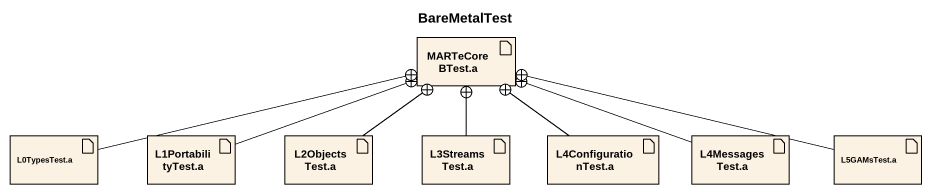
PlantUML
@startuml
title BareMetalTest
artifact "MARTeCoreBTest.a" as MARTeCoreBTest_a
artifact "L0TypesTest.a" as L0TypesTest_a
artifact "L1PortabilityTest.a" as L1PortabilityTest_a
artifact "L2ObjectsTest.a" as L2ObjectsTest_a
artifact "L3StreamsTest.a" as L3StreamsTest_a
artifact "L4ConfigurationTest.a" as L4ConfigurationTest_a
artifact "L4MessagesTest.a" as L4MessagesTest_a
artifact "L5GAMsTest.a" as L5GAMsTest_a
L0TypesTest_a -right-+ MARTeCoreBTest_a
L1PortabilityTest_a -right-+ MARTeCoreBTest_a
L2ObjectsTest_a -up-+ MARTeCoreBTest_a
L3StreamsTest_a -up-+ MARTeCoreBTest_a
L4ConfigurationTest_a -up-+ MARTeCoreBTest_a
L4MessagesTest_a -left-+ MARTeCoreBTest_a
L5GAMsTest_a -left-+ MARTeCoreBTest_a
@enduml
